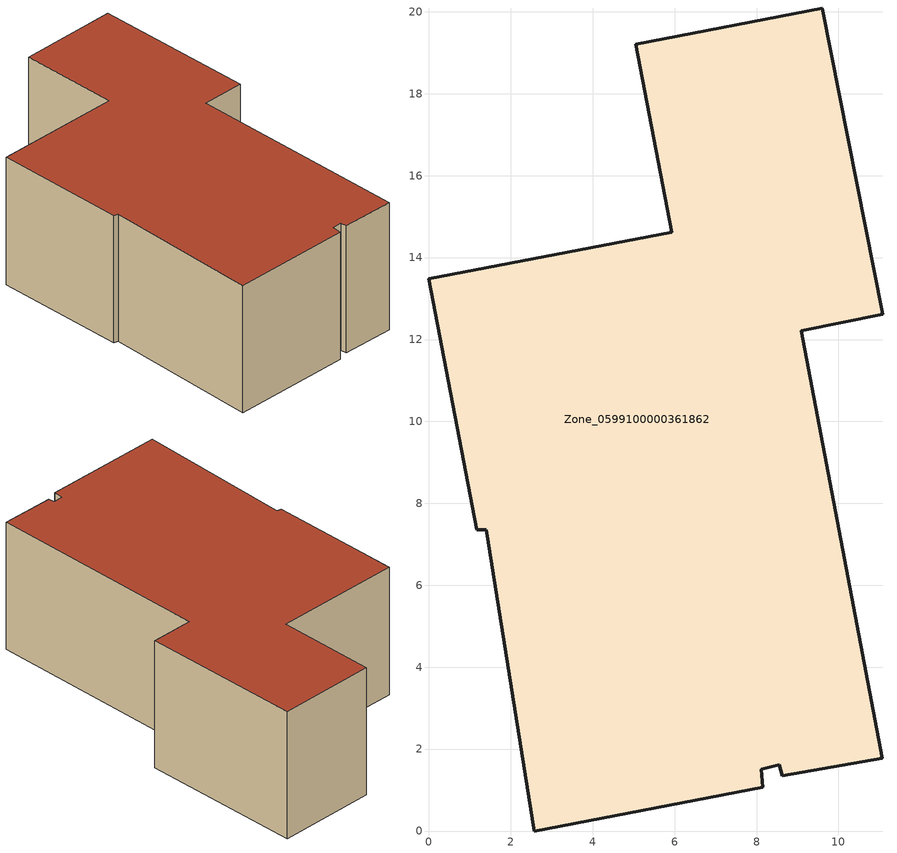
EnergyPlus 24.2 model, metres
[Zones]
Zone_0599100000361862
 floor ground (C_G): 11.07,1.78 8.63,1.35 8.56,1.62 8.11,1.51 8.14,1.07 2.57,0 1.4,7.36 1.17,7.36 0,13.48 5.93,14.62 5.05,19.2 9.6,20.09 11.08,12.61 9.09,12.22 z0
 wall outside (C_F): 8.63,1.35 11.07,1.78 9.09,12.22 11.08,12.61 9.6,20.09 5.05,19.2 5.93,14.62 0,13.48 1.17,7.36 1.4,7.36 2.57,0 8.14,1.07 8.11,1.51 8.56,1.62 8.63,1.35 z0:6.23
 roof outside (C_R): 2.57,0 8.14,1.07 8.11,1.51 8.56,1.62 8.63,1.35 11.07,1.78 9.09,12.22 11.08,12.61 9.6,20.09 5.05,19.2 5.93,14.62 0,13.48 1.17,7.36 1.4,7.36 z6.23
[BUILDING]
Pand.0599100000361862: North Axis=0; Terrain=City; Loads Convergence Tolerance Value=0.04; Temperature Convergence Tolerance Value=0.4; Solar Distribution=FullExterior; Maximum Number of Warmup Days=25; Minimum Number of Warmup Days=1
[Site:Location]
Rotterdam.The.Hague.AP_ZH_NLD Design_Conditions: Latitude=51.96; Longitude=4.45; Time Zone=1; Elevation=-4.5
[SITE:GROUNDTEMPERATURE:BUILDINGSURFACE]
18, 18, 18, 18, 18, 18, 18, 18, 18, 18, 18, 18
[MATERIAL] Thermal Absorptance=0.9; Solar Absorptance=0.7; Visible Absorptance=0.7
Name | Roughness | Thickness | Conductivity | Density | Specific Heat
G.D.1992-2005 | MediumSmooth | 0.15 | 0.06 | 540 | 1210
F.D.1992-2005 | Rough | 0.3 | 0.12 | 1920 | 840
R.D.1992-2005 | MediumRough | 0.2 | 0.08 | 1500 | 1000
[CONSTRUCTION]
C_G: G.D.1992-2005
C_F: F.D.1992-2005
C_R: R.D.1992-2005
[ZONE]
Zone_0599100000361862: Type=1; Multiplier=1; Ceiling Height=Autocalculate; Volume=Autocalculate; Floor Area=autocalculate; Part of Total Floor Area=Yes
[ZONEINFILTRATION:DESIGNFLOWRATE]
Infil_Zone_0599100000361862: Zone or ZoneList or Space or SpaceList=Zone_0599100000361862; Schedule=AlwaysOn; Design Flow Rate Calculation Method=Flow/Area; Flow Rate per Floor Area=0.0021; Constant Term Coefficient=1; Temperature Term Coefficient=0; Velocity Term Coefficient=0; Velocity Squared Term Coefficient=0
[HVACTEMPLATE:ZONE:IDEALLOADSAIRSYSTEM]
Zone_0599100000361862: Maximum Heating Supply Air Temperature=50; Minimum Cooling Supply Air Temperature=13; Maximum Heating Supply Air Humidity Ratio=0.0156; Minimum Cooling Supply Air Humidity Ratio=0.0077; Heating Limit=NoLimit; Cooling Limit=NoLimit; Dehumidification Control Type=ConstantSensibleHeatRatio; Cooling Sensible Heat Ratio=0.7; Dehumidification Setpoint=60; Humidification Control Type=None; Humidification Setpoint=30; Outdoor Air Method=None; Outdoor Air Flow Rate per Person=0.00944; Outdoor Air Flow Rate per Zone Floor Area=0; Outdoor Air Flow Rate per Zone=0; Demand Controlled Ventilation Type=None; Outdoor Air Economizer Type=NoEconomizer; Heat Recovery Type=None; Sensible Heat Recovery Effectiveness=0.7; Latent Heat Recovery Effectiveness=0.65
[ZONECONTROL:THERMOSTAT]
ThermostatControl_Zone_0599100000361862: Zone or ZoneList=Zone_0599100000361862; Control Type Schedule=DualSetpointControlType; Control 1=Thermostat_Zone_0599100000361862; Temperature Difference Between Cutout And Setpoint=0
[THERMOSTATSETPOINT:DUALSETPOINT]
Thermostat_Zone_0599100000361862: Heating Setpoint Temperature Schedule=HeatingSetpoint_Zone_0599100000361862; Cooling Setpoint Temperature Schedule=CoolingSetpoint_Zone_0599100000361862
[SCHEDULE:COMPACT]
HeatingSetpoint_Zone_0599100000361862: Through: 12/31, For: AllDays, Until: 24:00, 21
CoolingSetpoint_Zone_0599100000361862: Through: 12/31, For: AllDays, Until: 24:00, 24
DualSetpointControlType: Through: 12/31, For: AllDays, Until: 24:00, 4
AlwaysOn: Through: 12/31, For: AllDays, Until: 24:00, 1
